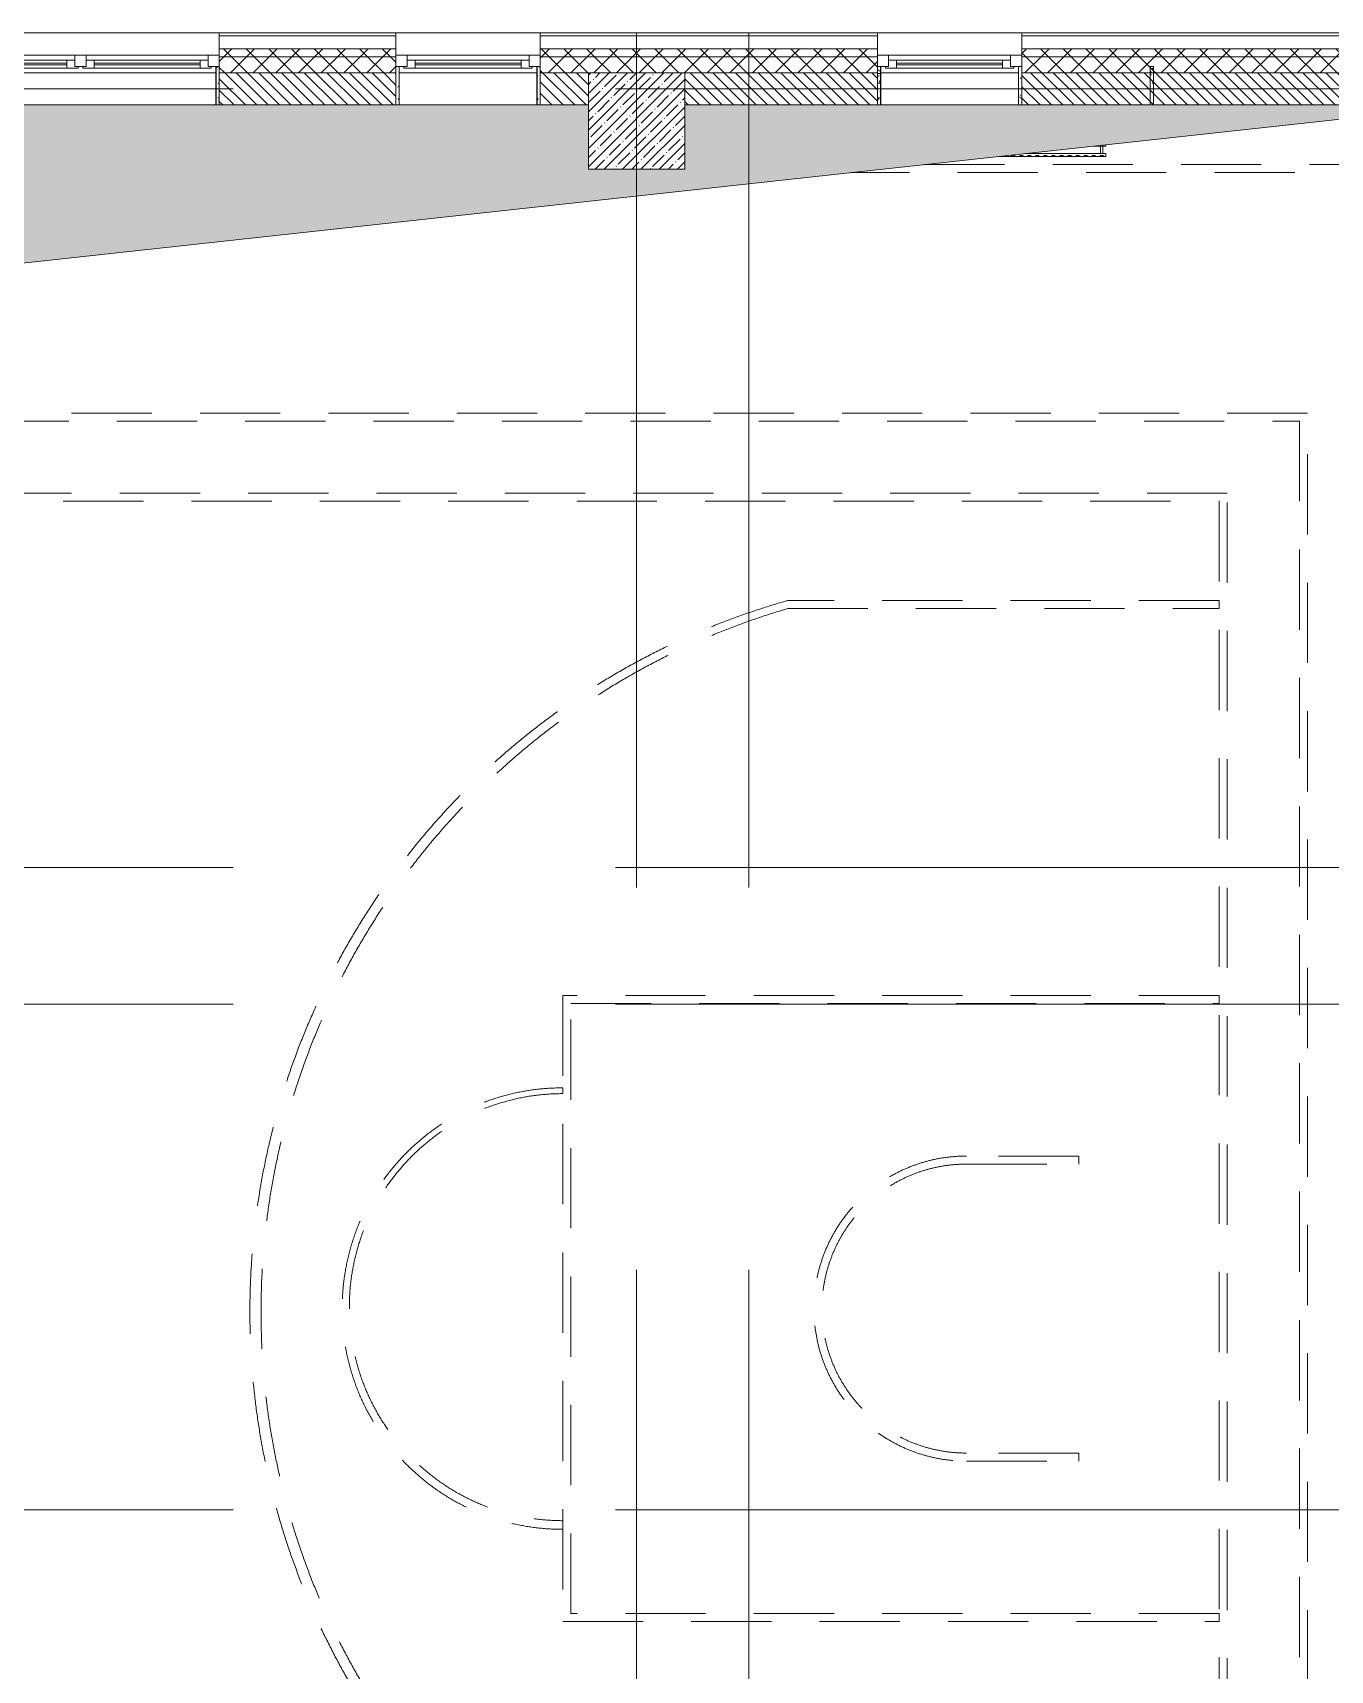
# Model space of a CAD drawing. Header units: millimetres. Extents: x -8624 to 200327, y -8553 to 29000.
# Drawn here: x 153048 to 161132, y 17150 to 27350 of the extents above; entities that cross this region are included whole.
import ezdxf

# ---------------------------------------------------------------- set-up
doc = ezdxf.new("R2010")
doc.units = ezdxf.units.MM
doc.linetypes.add('200_ШТРИХ__ш1_п0_6_', pattern=[800, 500, -300])
doc.linetypes.add('Осевая', pattern=[15875, 3175, -2381.25, 7937.5, -2381.25])
for name, color, linetype, lineweight in [('A-DETL-1', 7, 'Continuous', 9), ('A-DETL-MBND-1', 7, '200_ШТРИХ__ш1_п0_6_', 9), ('A-GLAZ-2', 7, 'Continuous', 9), ('A-WALL-3', 7, 'Continuous', 9), ('A-WALL-4', 7, 'Continuous', 13), ('I-WALL-5', 7, 'Continuous', 9), ('S-COLS-2', 7, 'Continuous', 9), ('Оси', 7, 'Continuous', 9), ('Оси-2', 7, 'Осевая', 9)]:
    doc.layers.add(name, color=color, linetype=linetype, lineweight=lineweight)
doc.layers.add('A-DETL-GENF-5', color=7, linetype='Continuous', lineweight=9, true_color=0x8d9194)
doc.layers.add('I-WALL-7', color=9, linetype='Continuous', lineweight=9, true_color=0x808080)
pattern_1 = [(45, (96349.85, 0), (-70.71068, 70.71068), []), (135, (96349.85, 0), (-70.71068, -70.71068), [])]
pattern_2 = [(0, (96349.85, 0), (121.92, 30.48), [10.058, -81.382, 10.058, -81.382, -487.68]), (0, (96349.85, 0), (121.92, 30.48), [-182.88, 10.058, -172.822, 10.058, -81.382, -213.36]), (0, (96349.85, 0), (121.92, 30.48), [-457.2, 10.058, -50.902, 10.058, -142.342]), (120, (96395.57, 15.24), (-87.356454, 90.345817), [10.058, -81.382, 10.058, -81.382, -487.68]), (120, (96395.57, 15.24), (-87.356454, 90.345817), [-182.88, 10.058, -172.822, 10.058, -81.382, -213.36]), (120, (96395.57, 15.24), (-87.356454, 90.345817), [-457.2, 10.058, -50.902, 10.058, -142.342]), (240, (96410.81, 76.2), (-34.563546, -120.825817), [10.058, -81.382, 10.058, -81.382, -487.68]), (240, (96410.81, 76.2), (-34.563546, -120.825817), [-182.88, 10.058, -172.822, 10.058, -81.382, -213.36]), (240, (96410.81, 76.2), (-34.563546, -120.825817), [-457.2, 10.058, -50.902, 10.058, -142.342])]

# ---------------------------------------------------------------- blocks, each defined once
blk = doc.blocks.new('120_Окно_СКБ_2Ст - 120_Окно_СКБ_2Ст 3100х2500 _мал_створка слева_ 2-19089248-План зашивки приборов отопления в осях 3 этажа 12-23')
at = {"layer": 'A-GLAZ-2'}
for p, q in [((-1550, -75), (-1550, -5)), ((-1550, -5), (-1480, -5)), ((1550, -5), (-1550, -5)), ((-1480, -75), (-1550, -75)), ((-1530, -75), (-1500, -75)), ((-1480, -75), (-1500, -75)), ((-1500, -75), (-1500, -85)), ((-1500, -85), (670, -85)), ((670, -85), (-1500, -85)), ((-1480, -5), (-1480, -75)), ((650, -35), (-1480, -35)), ((-1480, -35), (-1480, -75)), ((-1430, -85), (-1430, -35)), ((-1430, -55), (600, -55)), ((600, -65), (-1430, -65)), ((600, -85), (600, -35)), ((650, -75), (650, -5)), ((650, -5), (720, -5)), ((650, -75), (650, -35)), ((720, -75), (650, -75)), ((670, -75), (650, -75)), ((670, -75), (700, -75)), ((670, -85), (670, -75)), ((720, -75), (700, -75)), ((700, -75), (700, -85)), ((700, -85), (1500, -85)), ((1500, -85), (700, -85)), ((720, -5), (720, -75)), ((1480, -35), (720, -35)), ((720, -35), (720, -75)), ((770, -85), (770, -35)), ((770, -55), (1430, -55)), ((1430, -65), (770, -65)), ((1430, -85), (1430, -35)), ((1480, -75), (1480, -5)), ((1480, -5), (1550, -5)), ((1480, -75), (1480, -35)), ((1550, -75), (1480, -75)), ((1500, -75), (1480, -75)), ((1500, -75), (1530, -75)), ((1500, -85), (1500, -75)), ((1550, -5), (1550, -75))]:
    blk.add_line(p, q, dxfattribs=at)
blk = doc.blocks.new('120_Окно_СКБ_1Ст - 120_Окно_СКБ_1Ст 900х2500_h_-19906774-План зашивки приборов отопления в осях 3 этажа 12-23')
at = {"layer": 'A-GLAZ-2'}
for p, q in [((-450, -75), (-450, -5)), ((-450, -5), (-380, -5)), ((450, -5), (-450, -5)), ((-380, -75), (-450, -75)), ((-430, -75), (-400, -75)), ((-380, -75), (-400, -75)), ((-400, -75), (-400, -85)), ((-400, -85), (400, -85)), ((400, -85), (-400, -85)), ((-380, -5), (-380, -75)), ((380, -35), (-380, -35)), ((-380, -35), (-380, -75)), ((-330, -85), (-330, -35)), ((-330, -55), (330, -55)), ((330, -65), (-330, -65)), ((330, -85), (330, -35)), ((380, -75), (380, -5)), ((380, -5), (450, -5)), ((380, -75), (380, -35)), ((450, -75), (380, -75)), ((400, -75), (380, -75)), ((400, -75), (430, -75)), ((400, -85), (400, -75)), ((450, -5), (450, -75))]:
    blk.add_line(p, q, dxfattribs=at)
blk = doc.blocks.new('radiator_prado_classic_z_tip_30_po exemplyaru - Classic Z Тип 30-500-30677905-План зашивки приборов отопления в осях 3 этажа 12-23')
at = {"layer": 'A-DETL-MBND-1'}
for p, q in [((0, 228), (0, 210)), ((663, 228), (0, 228)), ((0, 210), (0, 228)), ((0, 228), (12, 228)), ((0, 210), (499, 210)), ((17, 210), (0, 210)), ((37, 228), (12, 228)), ((12, 228), (37, 228)), ((12, 228), (17, 223)), ((12, 228), (37, 228)), ((12, 228), (17, 223)), ((17, 210), (17, 164)), ((17, 210), (17, 164)), ((23, 210), (17, 210)), ((17, 210), (31, 210)), ((32, 223), (17, 223)), ((17, 223), (32, 223)), ((31, 210), (17, 210)), ((17, 210), (32, 210)), ((31, 210), (19, 210)), ((32, 210), (23, 210)), ((31, 210), (32, 210)), ((32, 210), (31, 210)), ((32, 164), (32, 210)), ((32, 164), (32, 210)), ((32, 210), (32, 210)), ((499, 210), (32, 210)), ((32, 223), (37, 228)), ((37, 228), (32, 223)), ((37, 228), (62, 228)), ((87, 228), (62, 228)), ((62, 228), (87, 228)), ((62, 228), (68, 223)), ((62, 228), (87, 228)), ((62, 228), (68, 223)), ((83, 223), (68, 223)), ((68, 223), (83, 223)), ((83, 223), (87, 228)), ((87, 228), (83, 223)), ((87, 228), (112, 228)), ((137, 228), (112, 228)), ((112, 228), (137, 228)), ((112, 228), (118, 223)), ((112, 228), (137, 228)), ((112, 228), (118, 223)), ((133, 223), (118, 223)), ((118, 223), (133, 223)), ((133, 223), (137, 228)), ((137, 228), (133, 223)), ((137, 228), (162, 228)), ((187, 228), (162, 228)), ((162, 228), (187, 228)), ((162, 228), (168, 223)), ((162, 228), (187, 228)), ((162, 228), (168, 223)), ((183, 223), (168, 223)), ((168, 223), (183, 223)), ((183, 223), (187, 228)), ((187, 228), (183, 223)), ((187, 228), (212, 228)), ((237, 228), (212, 228)), ((212, 228), (237, 228)), ((212, 228), (218, 223)), ((212, 228), (237, 228)), ((212, 228), (218, 223)), ((233, 223), (218, 223)), ((218, 223), (233, 223)), ((233, 223), (237, 228)), ((237, 228), (233, 223)), ((237, 228), (262, 228)), ((287, 228), (262, 228)), ((262, 228), (287, 228)), ((262, 228), (268, 223)), ((262, 228), (287, 228)), ((262, 228), (268, 223)), ((283, 223), (268, 223)), ((268, 223), (283, 223)), ((283, 223), (287, 228)), ((287, 228), (283, 223)), ((287, 228), (312, 228)), ((337, 228), (312, 228)), ((312, 228), (337, 228)), ((312, 228), (318, 223)), ((312, 228), (337, 228)), ((312, 228), (318, 223)), ((333, 223), (318, 223)), ((318, 223), (333, 223)), ((333, 223), (337, 228)), ((337, 228), (333, 223)), ((337, 228), (362, 228)), ((387, 228), (362, 228)), ((362, 228), (387, 228)), ((362, 228), (368, 223)), ((362, 228), (387, 228)), ((362, 228), (368, 223)), ((383, 223), (368, 223)), ((368, 223), (383, 223)), ((383, 223), (387, 228)), ((387, 228), (383, 223)), ((387, 228), (412, 228)), ((437, 228), (412, 228)), ((412, 228), (437, 228)), ((412, 228), (418, 223)), ((412, 228), (437, 228)), ((412, 228), (418, 223)), ((433, 223), (418, 223)), ((418, 223), (433, 223)), ((433, 223), (437, 228)), ((437, 228), (433, 223)), ((437, 228), (462, 228)), ((487, 228), (462, 228)), ((462, 228), (487, 228)), ((462, 228), (468, 223)), ((462, 228), (487, 228)), ((462, 228), (468, 223)), ((483, 223), (468, 223)), ((468, 223), (483, 223)), ((483, 223), (487, 228)), ((487, 228), (483, 223)), ((487, 228), (512, 228)), ((537, 228), (512, 228)), ((512, 228), (537, 228)), ((512, 228), (518, 223)), ((512, 228), (537, 228)), ((512, 228), (518, 223)), ((533, 223), (518, 223)), ((518, 223), (533, 223)), ((533, 223), (537, 228)), ((537, 228), (533, 223)), ((537, 228), (562, 228)), ((587, 228), (562, 228)), ((562, 228), (587, 228)), ((562, 228), (568, 223)), ((562, 228), (587, 228)), ((562, 228), (568, 223)), ((583, 223), (568, 223)), ((568, 223), (583, 223)), ((583, 223), (587, 228)), ((587, 228), (583, 223)), ((587, 228), (612, 228)), ((637, 228), (612, 228)), ((612, 228), (637, 228)), ((612, 228), (618, 223)), ((612, 228), (637, 228)), ((612, 228), (618, 223)), ((634, 225), (637, 228)), ((637, 228), (634, 225)), ((637, 228), (663, 228)), ((77, 164), (0, 164)), ((0, 164), (0, 156)), ((0, 156), (0, 164)), ((0, 164), (17, 164)), ((32, 164), (17, 164)), ((17, 164), (31, 164)), ((21, 164), (17, 164)), ((18, 164), (29, 164)), ((17, 164), (18, 164)), ((19, 164), (31, 164)), ((32, 164), (21, 164)), ((29, 164), (32, 164)), ((31, 164), (32, 164)), ((32, 164), (77, 164))]:
    blk.add_line(p, q, dxfattribs=at)

msp = doc.modelspace()

# ---------------------------------------------------------------- hatches: boundary and pattern name
at = {"layer": 'A-DETL-GENF-5'}
msp.add_hatch(color=256, dxfattribs=at).paths.add_polyline_path([(138709.8, 11668.6), (140754.8, 24580), (161999.4, 26900), (157109.8, 26900), (157109.8, 26500), (156509.8, 26500), (156509.8, 26900), (151109.8, 26900), (151109.8, 26500), (150509.8, 26500), (150509.8, 26900), (145110.1, 26900), (145110.1, 26500), (144509.8, 26500), (144509.8, 26900), (139109.8, 26900), (139109.8, 26500), (138709.8, 26500), (138709.8, 23300), (139109.8, 23300), (139109.8, 22700), (138709.8, 22700), (138709.8, 17300), (139109.8, 17300), (139109.8, 16700), (138709.8, 16700), (138709.8, 11823.6)])
at = {"layer": 'A-WALL-3'}
h = msp.add_hatch(dxfattribs=at)
h.set_pattern_fill('FP_138', color=256, style=0, pattern_type=2)
h.set_pattern_definition(pattern_1)
h.paths.add_polyline_path([(180850.5, 27200), (180850.5, 27250), (176699.8, 27250), (176699.8, 27200), (180804.2, 27200)])
h.paths.add_polyline_path([(173599.8, 27200), (173599.8, 27250), (172699.8, 27250), (172699.8, 27200), (173170.4, 27200)])
h.paths.add_polyline_path([(170262.3, 27200), (170599.8, 27200), (170599.8, 27250), (169259.8, 27250), (169259.8, 27200), (169535.2, 27200)])
h.paths.add_polyline_path([(167159.8, 27200), (167159.8, 27250), (165959.8, 27250), (165959.8, 27200), (166990.6, 27200)])
h.paths.add_polyline_path([(163459.8, 27200), (163459.8, 27250), (159209.8, 27250), (159209.8, 27200), (163355.5, 27200)])
h.paths.add_polyline_path([(158309.8, 27200), (158309.8, 27250), (156209.8, 27250), (156209.8, 27200), (157902.8, 27200)])
h.paths.add_polyline_path([(155309.8, 27200), (155309.8, 27250), (154209.8, 27250), (154209.8, 27200), (154994.7, 27200)])
h.paths.add_polyline_path([(151109.8, 27200), (151109.8, 27250), (149609.8, 27250), (149609.8, 27200), (150632.5, 27200)])
h.paths.add_polyline_path([(147109.8, 27200), (147109.8, 27250), (146010.1, 27250), (146010.1, 27200), (146270.4, 27200)])
h.paths.add_polyline_path([(145110.1, 27200), (145110.1, 27250), (144009.8, 27250), (144009.8, 27200), (144816.3, 27200)])
h.paths.add_polyline_path([(140909.8, 27200), (140909.8, 27250), (138409.8, 27250), (138409.8, 27200), (140454.1, 27200)])
h = msp.add_hatch(dxfattribs=at)
h.set_pattern_fill('FP_138', color=256, style=0, pattern_type=2)
h.set_pattern_definition(pattern_1)
h.paths.add_polyline_path([(180850.5, 27100), (180850.5, 27200), (176699.8, 27200), (176699.8, 27100), (180804.2, 27100)])
h.paths.add_polyline_path([(172806.9, 27100), (173599.8, 27100), (173599.8, 27200), (172699.8, 27200), (172699.8, 27100)])
h.paths.add_polyline_path([(170599.8, 27100), (170599.8, 27200), (169259.8, 27200), (169259.8, 27100), (170262.3, 27100)])
h.paths.add_polyline_path([(167159.8, 27100), (167159.8, 27200), (165959.8, 27200), (165959.8, 27100), (166990.6, 27100)])
h.paths.add_polyline_path([(163459.8, 27100), (163459.8, 27200), (159209.8, 27200), (159209.8, 27100), (163355.5, 27100)])
h.paths.add_polyline_path([(158309.8, 27100), (158309.8, 27200), (156209.8, 27200), (156209.8, 27100), (157902.8, 27100)])
h.paths.add_polyline_path([(155309.8, 27100), (155309.8, 27200), (154209.8, 27200), (154209.8, 27100), (154994.7, 27100)])
h.paths.add_polyline_path([(151109.8, 27100), (151109.8, 27200), (149609.8, 27200), (149609.8, 27100), (150632.5, 27100)])
h.paths.add_polyline_path([(147109.8, 27100), (147109.8, 27200), (146010.1, 27200), (146010.1, 27100), (146270.4, 27100)])
h.paths.add_polyline_path([(145110.1, 27100), (145110.1, 27200), (144009.8, 27200), (144009.8, 27100), (144816.3, 27100)])
h.paths.add_polyline_path([(140909.8, 27100), (140909.8, 27200), (138509.8, 27200), (138509.8, 27100), (140454.1, 27100)])
h = msp.add_hatch(dxfattribs=at)
h.set_pattern_fill('FP_137', color=256, style=0, pattern_type=2)
h.set_pattern_definition([(135, (96349.85, 0), (-35.35534, -35.35534), [])])
h.paths.add_polyline_path([(180549.8, 26900), (180549.8, 27100), (177499.8, 27100), (177499.8, 26900), (180440.6, 26900)])
h.paths.add_polyline_path([(176987.3, 26900), (176999.8, 26900), (176999.8, 27100), (176699.8, 27100), (176699.8, 26900), (176805.5, 26900)])
h.paths.add_polyline_path([(173099.8, 26900), (173099.8, 27100), (172699.8, 27100), (172699.8, 26900), (172806.9, 26900)])
h.paths.add_polyline_path([(170409.8, 26900), (170599.8, 26900), (170599.8, 27100), (170389.8, 27100), (170389.8, 26900)])
h.paths.add_polyline_path([(169889.8, 26900), (169889.8, 27100), (169259.8, 27100), (169259.8, 26900), (169717, 26900)])
h.paths.add_polyline_path([(166081.9, 26900), (166659.8, 26900), (166659.8, 27100), (165959.8, 27100), (165959.8, 26900)])
h.paths.add_polyline_path([(163355.5, 26900), (163459.8, 26900), (163459.8, 27100), (163109.8, 27100), (163109.8, 26900), (163130.8, 26900)])
h.paths.add_polyline_path([(162509.8, 26900), (162509.8, 27100), (159209.8, 27100), (159209.8, 26900), (162446.7, 26900)])
h.paths.add_polyline_path([(158309.8, 26900), (158309.8, 27100), (157109.8, 27100), (157109.8, 26900), (158266.3, 26900)])
h.paths.add_polyline_path([(156448.7, 26900), (156509.8, 26900), (156509.8, 27100), (156209.8, 27100), (156209.8, 26900)])
h.paths.add_polyline_path([(155309.8, 26900), (155309.8, 27100), (154209.8, 27100), (154209.8, 26900), (154994.7, 26900)])
h.paths.add_polyline_path([(150509.8, 26900), (150509.8, 27100), (149609.8, 27100), (149609.8, 26900), (149905.5, 26900)])
h.paths.add_polyline_path([(147109.8, 26900), (147109.8, 27100), (146010.1, 27100), (146010.1, 26900), (146270.4, 26900)])
h.paths.add_polyline_path([(144509.8, 26900), (144509.8, 27100), (144009.8, 27100), (144009.8, 26900)])
h.paths.add_polyline_path([(140909.8, 26900), (140909.8, 27100), (139109.8, 27100), (139109.8, 26900), (140454.1, 26900)])
at = {"layer": 'I-WALL-7'}
h = msp.add_hatch(dxfattribs=at)
h.set_pattern_fill('FP_183', color=256, style=0, pattern_type=2)
h.set_pattern_definition(pattern_2)
h.paths.add_polyline_path([(154209.8, 26900), (154209.8, 27140), (154189.8, 27140), (154189.8, 26900)])
h = msp.add_hatch(dxfattribs=at)
h.set_pattern_fill('FP_183', color=256, style=0, pattern_type=2)
h.set_pattern_definition(pattern_2)
h.paths.add_polyline_path([(155329.8, 26900), (155329.8, 27140), (155309.8, 27140), (155309.8, 26900)])
h = msp.add_hatch(dxfattribs=at)
h.set_pattern_fill('FP_183', color=256, style=0, pattern_type=2)
h.set_pattern_definition(pattern_2)
h.paths.add_polyline_path([(156209.8, 26900), (156209.8, 27140), (156189.8, 27140), (156189.8, 26900)])
h = msp.add_hatch(dxfattribs=at)
h.set_pattern_fill('FP_183', color=256, style=0, pattern_type=2)
h.set_pattern_definition(pattern_2)
h.paths.add_polyline_path([(158329.8, 26900), (158329.8, 27140), (158309.8, 27140), (158309.8, 26900)])
h = msp.add_hatch(dxfattribs=at)
h.set_pattern_fill('FP_183', color=256, style=0, pattern_type=2)
h.set_pattern_definition(pattern_2)
h.paths.add_polyline_path([(159209.8, 26900), (159209.8, 27140), (159189.8, 27140), (159189.8, 26900)])
h = msp.add_hatch(dxfattribs=at)
h.set_pattern_fill('FP_183', color=256, style=0, pattern_type=2)
h.set_pattern_definition(pattern_2)
h.paths.add_polyline_path([(160029.8, 26900), (160029.8, 27140), (160009.8, 27140), (160009.8, 26900)])
at = {"layer": 'S-COLS-2'}
h = msp.add_hatch(dxfattribs=at)
h.set_pattern_fill('FP_135', color=256, style=0, pattern_type=2)
h.set_pattern_definition([(45, (96349.85, 0), (-57.02463, 57.02463), []), (45, (96406.87, 0), (-57.02463, 57.02463), [100.806, -20.161, 3.353, -16.808])])
h.paths.add_polyline_path([(156509.8, 26500), (157109.8, 26500), (157109.8, 27100), (156509.8, 27100), (156509.8, 26511)])

# ---------------------------------------------------------------- linework, layer by layer
at = {"layer": 'A-DETL-1'}
for p, q in [((140754.8, 24580), (161999.4, 26900)), ((156509.8, 26900), (151109.8, 26900)), ((156509.8, 26500), (156509.8, 26900)), ((161999.4, 26900), (157109.8, 26900)), ((157109.8, 26900), (157109.8, 26500)), ((157109.8, 26500), (156509.8, 26500))]:
    msp.add_line(p, q, dxfattribs=at)
at = {"layer": 'A-DETL-MBND-1'}
for p, q in [((158602.1, 26529), (162489.8, 26529)), ((162509.8, 26479), (158144.3, 26479)), ((143971.5, 24931.3), (160939.8, 24931.3)), ((160989.8, 24981.3), (144429.4, 24981.3)), ((160939.8, 24931.3), (160939.8, 13874.4)), ((160989.8, 13824.4), (160989.8, 24981.3)), ((160489.8, 24481.3), (141133.5, 24481.3)), ((160489.8, 14324.4), (160489.8, 24481.3)), ((150836.7, 24431.3), (160439.8, 24431.3)), ((160439.8, 24431.3), (160439.8, 14374.4)), ((160439.8, 23812.8), (157750.2, 23812.8)), ((160439.8, 23762.8), (160439.8, 23812.8)), ((157750.2, 23762.8), (160439.8, 23762.8)), ((156350.2, 21352.8), (156350.2, 17452.8)), ((160439.8, 21352.8), (156350.2, 21352.8)), ((160439.8, 21302.8), (160439.8, 21352.8)), ((156400.2, 17502.8), (156400.2, 21302.8)), ((156400.2, 21302.8), (160439.8, 21302.8)), ((156350.2, 20741.7), (156350.2, 20777.8)), ((159564.8, 20352.8), (158864.8, 20352.8)), ((158864.8, 20302.8), (159564.8, 20302.8)), ((159564.8, 20302.8), (159564.8, 20352.8)), ((159564.8, 18502.8), (158864.8, 18502.8)), ((159564.8, 18452.8), (159564.8, 18502.8)), ((158864.8, 18452.8), (159564.8, 18452.8)), ((156350.2, 18027.8), (156350.2, 18081.7)), ((156350.2, 17452.8), (160439.8, 17452.8)), ((160439.8, 17502.8), (156400.2, 17502.8)), ((160439.8, 17452.8), (160439.8, 17502.8))]:
    msp.add_line(p, q, dxfattribs=at)
for centre, radius, start, end in [((159004.8, 19382.8), 4604.2, 105.81331, 254.18669), ((159034.4, 19382.8), 4564.4, 106.34112, 253.65888), ((156350.2, 19402.8), 1375, 90, 270), ((156350.2, 19411.7), 1330, 90, 270), ((158864.8, 19402.8), 950, 90, 270), ((158864.8, 19402.8), 900, 90, 270)]:
    msp.add_arc(centre, radius, start, end, dxfattribs=at)
at = {"layer": 'A-WALL-3'}
for p, q in [((172699.8, 27350), (146010.1, 27350)), ((154209.8, 27350), (154209.8, 27140)), ((155309.8, 27140), (155309.8, 27350)), ((156209.8, 27350), (156209.8, 27140)), ((158309.8, 27140), (158309.8, 27350)), ((159209.8, 27350), (159209.8, 27140)), ((155309.8, 27100), (154209.8, 27100)), ((156209.8, 27100), (158309.8, 27100)), ((156509.8, 26900), (156509.8, 27100)), ((157109.8, 27100), (157109.8, 26900)), ((159209.8, 27100), (163459.8, 27100))]:
    msp.add_line(p, q, dxfattribs=at)
at = {"layer": 'A-WALL-4'}
for p, q in [((155309.8, 27330), (154209.8, 27330)), ((155309.8, 27250), (154209.8, 27250)), ((158309.8, 27330), (156209.8, 27330)), ((158309.8, 27250), (156209.8, 27250)), ((163459.8, 27330), (159209.8, 27330)), ((163459.8, 27250), (159209.8, 27250)), ((155309.8, 27200), (154209.8, 27200)), ((158309.8, 27200), (156209.8, 27200)), ((163459.8, 27200), (159209.8, 27200))]:
    msp.add_line(p, q, dxfattribs=at)
at = {"layer": 'I-WALL-5'}
for p, q in [((154209.8, 27140), (154188.8, 27140)), ((154188.8, 27140), (154188.8, 26900)), ((154189.8, 27140), (154189.8, 26900)), ((154209.8, 26900), (154209.8, 27140)), ((155330.8, 27140), (155309.8, 27140)), ((155309.8, 27140), (155309.8, 26900)), ((155329.8, 26900), (155329.8, 27140)), ((155330.8, 26900), (155330.8, 27140)), ((156209.8, 27140), (156188.8, 27140)), ((156188.8, 27140), (156188.8, 26900)), ((156189.8, 27140), (156189.8, 26900)), ((156209.8, 26900), (156209.8, 27140)), ((158330.8, 27140), (158309.8, 27140)), ((158309.8, 27140), (158309.8, 26900)), ((158329.8, 26900), (158329.8, 27140)), ((158330.8, 26900), (158330.8, 27140)), ((159209.8, 27140), (159188.8, 27140)), ((159188.8, 27140), (159188.8, 26900)), ((159189.8, 27140), (159189.8, 26900)), ((159209.8, 26900), (159209.8, 27140)), ((160030.8, 27140), (160009.8, 27140)), ((160009.8, 27140), (160009.8, 26900)), ((160029.8, 26900), (160029.8, 27140)), ((160030.8, 26900), (160030.8, 27140)), ((151129.8, 27100), (154189.8, 27100)), ((151129.8, 27100), (154189.8, 27100)), ((155329.8, 27100), (156189.8, 27100)), ((155329.8, 27100), (156189.8, 27100)), ((158329.8, 27100), (159189.8, 27100)), ((158329.8, 27100), (159189.8, 27100))]:
    msp.add_line(p, q, dxfattribs=at)
at = {"layer": 'S-COLS-2'}
for p, q in [((157109.8, 27100), (156509.8, 27100)), ((156509.8, 27100), (156509.8, 26900)), ((157109.8, 26900), (157109.8, 27100))]:
    msp.add_line(p, q, dxfattribs=at)
at = {"layer": 'Оси'}
for p, q in [((156809.8, 24850), (156809.8, 27350)), ((157509.8, 24850), (157509.8, 27350))]:
    msp.add_line(p, q, dxfattribs=at)
at = {"layer": 'Оси-2'}
for p, q in [((135246.3, 27000), (178599.8, 27000)), ((156809.8, 593.7), (156809.8, 24850)), ((157509.8, 593.7), (157509.8, 24850)), ((135246.3, 22150), (178409.8, 22150)), ((135246.3, 21300), (178599.8, 21300)), ((135246.3, 18150), (178599.8, 18150))]:
    msp.add_line(p, q, dxfattribs=at)

# ---------------------------------------------------------------- block references
at = {"layer": 'A-DETL-MBND-1', "rotation": 180}
msp.add_blockref('radiator_prado_classic_z_tip_30_po exemplyaru - Classic Z Тип 30-500-30677905-План зашивки приборов отопления в осях 3 этажа 12-23', (159732.5, 26808), dxfattribs=at)
at = {"layer": 'A-GLAZ-2'}
for name, p in [('120_Окно_СКБ_2Ст - 120_Окно_СКБ_2Ст 3100х2500 _мал_створка слева_ 2-19089248-План зашивки приборов отопления в осях 3 этажа 12-23', (152659.8, 27215)), ('120_Окно_СКБ_1Ст - 120_Окно_СКБ_1Ст 900х2500_h_-19906774-План зашивки приборов отопления в осях 3 этажа 12-23', (155759.8, 27215)), ('120_Окно_СКБ_1Ст - 120_Окно_СКБ_1Ст 900х2500_h_-19906774-План зашивки приборов отопления в осях 3 этажа 12-23', (158759.8, 27215))]:
    msp.add_blockref(name, p, dxfattribs=at)

doc.saveas('drawing.dxf')
